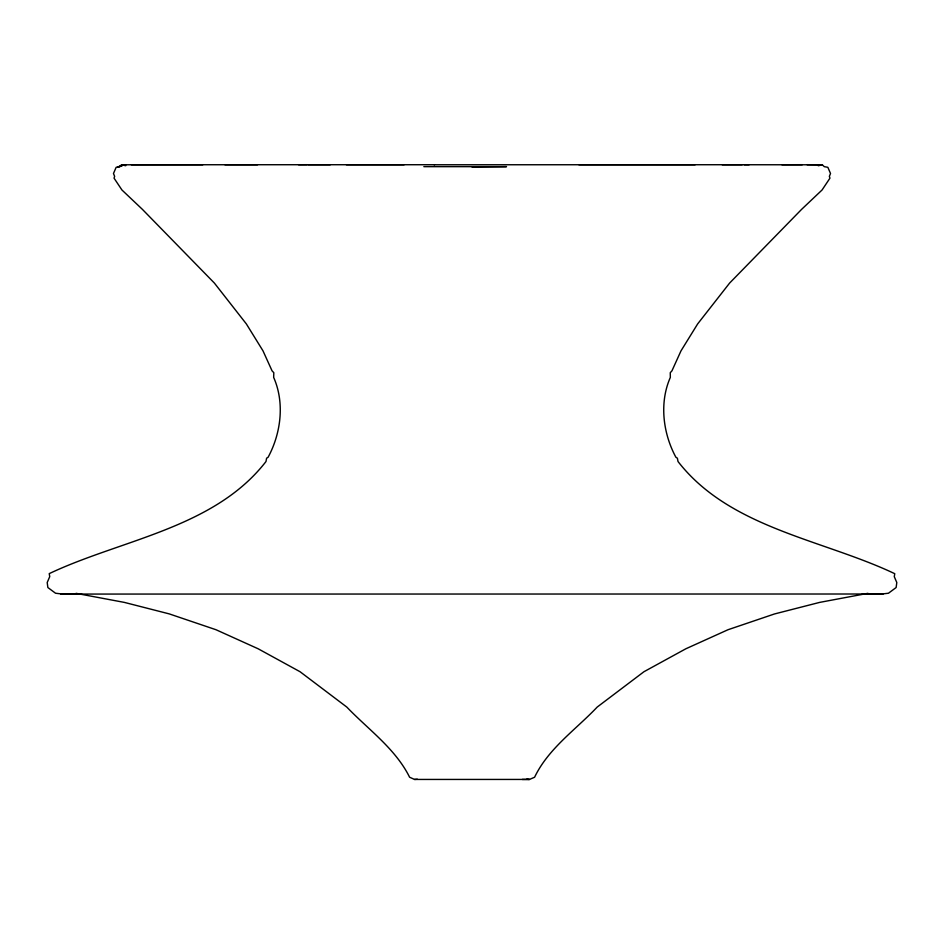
<?xml version="1.0" encoding="UTF-8"?>
<svg xmlns="http://www.w3.org/2000/svg" width="944" height="944" viewBox="0 0 944 944"><rect width="100%" height="100%" fill="white"/><g stroke="black" fill="none" stroke-linecap="round" stroke-linejoin="round"><path stroke-width="1.42" d="M818.259 165.743L822.33 164.799L824.277 166.651L827.853 167.312L830.519 173.507L829.351 176.386L829.953 178.156L822.071 189.98L801.574 209.391L729.618 283.07L697.651 323.922L680.99 350.873L671.939 370.85L670.264 372.703L670.334 377.411C659.183 402.687 662.912 433.19 675.892 457.25L677.379 458.194L678.016 461.522C729.795 528.239 822.613 539.402 894.759 573.692L894.275 576.666L896.8 582.519L896.127 587.534L888.457 593.233L881.33 594.071L862.497 594.024M867.949 593.328L819.628 602.402L774.469 613.966L728.036 629.719L685.863 648.776L643.95 671.727L597.186 707.08C575.769 729.688 548.263 748.557 534.587 777.254L529.454 779.437L414.546 779.437L409.602 777.231C395.489 748.734 368.396 729.618 346.814 707.08L300.05 671.727L258.137 648.776L215.964 629.719L169.188 613.871L124.372 602.402L76.063 593.339M414.546 779.437L417.354 779.225M883.112 594.012L62.623 594.071L55.543 593.233L47.873 587.534L47.2 582.519L49.725 576.666L49.241 573.622C121.446 539.425 214.205 528.31 265.984 461.522L266.621 458.194L268.108 457.25C281.088 433.19 284.817 402.687 273.666 377.411L273.807 372.703L272.061 370.85L263.01 350.873L246.349 323.922L214.382 283.07L142.426 209.391L121.929 189.98L114.047 178.156L114.637 176.351L113.481 173.507L116.147 167.312L122.024 165.884L117.858 167.312L121.67 164.799L202.83 164.74M125.753 164.763L121.67 164.799L125.741 165.743M472 166.994L506.527 166.651L423.832 166.663M131.31 164.728L257.559 164.752M434.169 164.763L749.123 164.728M298.54 164.728L307.012 164.693M346.365 164.728L434.464 164.728M781.892 164.728L802.27 164.693M744.155 164.74L822.33 164.799L807.096 164.693M308.086 164.728L404.138 164.74M224.896 164.728L330.27 164.728M578.861 164.728L695.15 164.74M722.184 164.74L742.22 164.728M81.326 594.047L60.841 594.012M522.268 779.437L529.454 779.437L526.717 779.213"/></g></svg>
